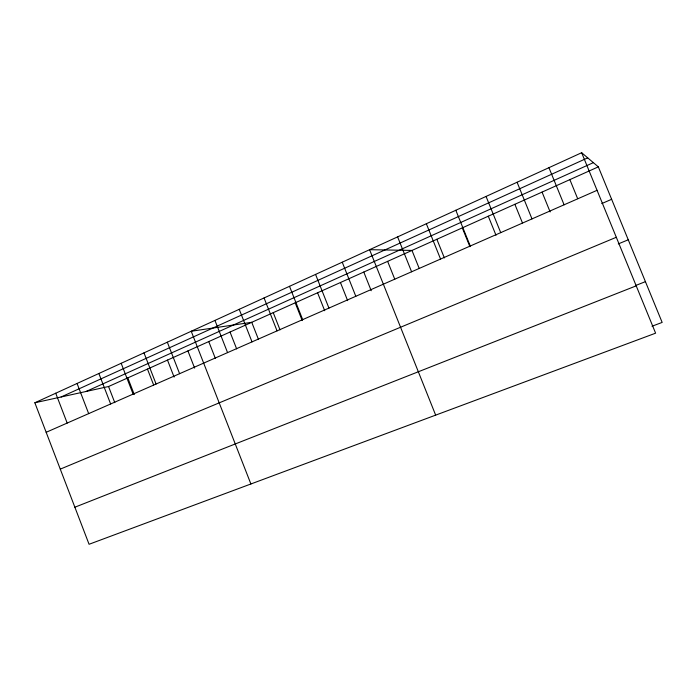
<?xml version="1.0" encoding="UTF-8"?>
<svg xmlns="http://www.w3.org/2000/svg" width="697" height="697" viewBox="0 0 697 697"><rect width="100%" height="100%" fill="white"/><g stroke="black" fill="none" stroke-linecap="round" stroke-linejoin="round"><path stroke-width="1.05" d="M581.655 152.721L655.607 333.175L89.068 544.279L34.85 402.77L581.655 152.721L598.331 166.862L662.15 322.423L652.017 326.231M61.109 396.976L587.719 157.862M86.097 391.47L593.356 162.645M34.85 402.77L108.549 386.521L598.331 166.862M46.159 432.297L597.068 190.316M601.764 203.576L611.635 199.298M60.282 469.133L616.314 237.276M618.291 243.915L628.25 239.794M635.376 285.613L645.422 281.649M74.867 507.216L636.213 285.848M569.867 179.617L577.656 198.671M548.94 167.681L564.1 204.805M542.057 192.093L550.142 211.932M517.087 182.248L531.994 218.902M514.874 204.291L522.445 222.927M486.053 196.432L500.725 232.641M488.292 216.209L496.003 235.246M455.821 210.259L470.257 246.024M462.294 227.867L469.9 246.703M436.862 239.271L444.364 257.916M426.346 223.737L440.556 259.066M419.228 268.493L411.979 250.432L369.584 249.692L435.66 415.133M397.612 236.875L411.605 271.786M387.628 261.358L394.772 279.227M363.79 272.048L371.231 290.727M342.244 262.203L355.81 296.286M340.441 282.52L347.646 300.642M315.558 274.4L328.932 308.091M317.579 292.775L324.697 310.714M289.508 286.319L302.681 319.627M295.188 302.812L302.21 320.576M273.241 312.657L280.028 329.864M264.067 297.95L277.058 330.883M258.448 339.343L251.739 322.302L191.222 331.258L250.894 483.988M239.219 309.311L252.018 341.878M230.036 332.033L236.658 348.909M214.946 320.411L227.562 352.621M208.76 341.574L215.303 358.284M187.92 350.922L194.62 368.086M167.332 342.183L179.599 373.688M167.489 360.088L174.102 377.086M143.991 352.856L156.093 384.012M147.459 369.07L153.61 384.918M127.812 377.879L134.277 394.563M121.173 363.294L133.11 394.101M108.549 386.521L114.796 402.674M98.869 373.496L110.64 403.972M77.062 383.463L88.676 413.626M55.725 393.221L67.182 423.062"/></g></svg>
